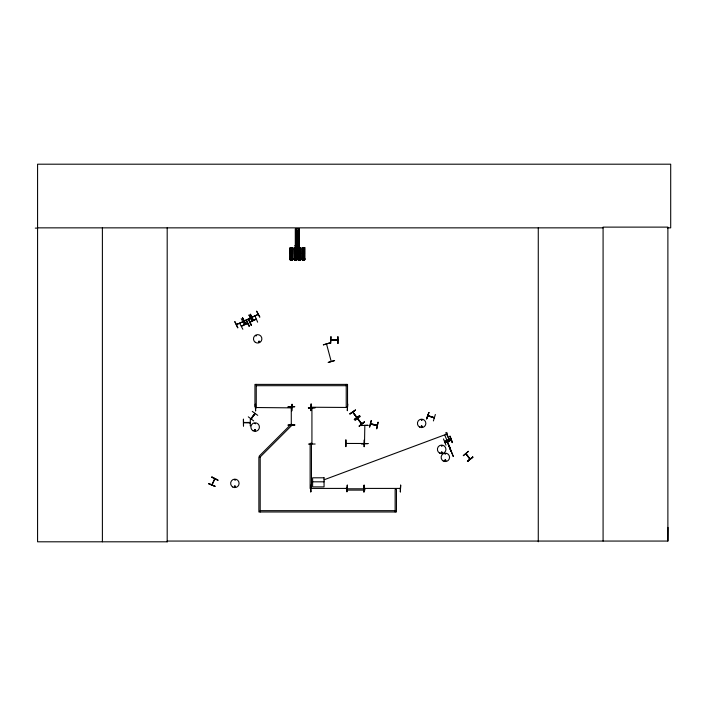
<?xml version="1.0" encoding="UTF-8"?>
<svg xmlns="http://www.w3.org/2000/svg" width="706" height="706" viewBox="0 0 706 706"><rect width="100%" height="100%" fill="white"/><g stroke="black" fill="none" stroke-linecap="round" stroke-linejoin="round"><path stroke-width="1.06" d="M667.399 227.853L670.7 227.853L670.7 164.198L37.577 164.198L37.577 541.802L167.287 541.802L167.198 541.061L667.885 541.061L667.982 527.408M244.25 320.798L250.339 318.221M247.471 323.507L241.523 326.322M251.936 317.118L258.061 314.444M256.084 319.35L250.251 322.139M331.202 361.454L326.534 344.007M311.593 408.518L311.928 407.927L311.928 443.889M234.41 486.513C236.298 485.41 233.889 488.014 234.869 486.116M235.222 479.956L234.613 479.603L235.107 480.098M235.46 486.672C234.489 484.148 233.845 488.711 235.522 486.513M254.495 430.219C256.199 428.251 255.51 432.169 254.566 430.378M255.475 423.653L254.831 423.379L255.44 423.732M254.707 430.104C255.519 431.754 255.713 428.957 254.804 430.025M421.014 426.362C423.123 428.957 421.844 424.597 421.341 426M421.967 419.964L421.27 419.876L421.967 419.788M422.082 426.645C421.129 425.109 421.35 427.695 421.923 426.812M441.991 445.936C440.915 444.621 441.93 447.277 441.832 445.557M441.215 452.502C442.424 451.125 441.877 453.879 441.276 452.608M444.992 453.852L445.715 453.755L445.036 453.932M255.801 335.65L256.534 335.615L255.837 335.844M259.473 341.836C258.82 340.151 258.387 342.904 259.376 341.916M259.614 341.889C258.564 339.277 258.237 343.998 259.64 341.572M356.645 417.467L356.389 417.078M361.843 423.732L361.498 423.318M465.881 453.896L466.507 454.161M470.072 458.9L466.145 453.693M242.696 321.883L236.475 324.522L242.661 321.821M250.365 318.159L244.382 321.036M371.365 424.085C367.597 423.291 380.252 426.592 376.36 425.365M377.119 425.559C361.084 422.267 379.29 425.074 376.554 425.541M364.517 443.244L364.825 425.524M369.45 426.98L371.188 420.458M369.723 427.051L371.427 420.52M426.574 418.808L428.921 412.472L426.548 418.799M426.812 418.879L428.877 412.454M433.572 417.661L434.384 417.599M435.355 414.484L433.387 420.944M291.287 424.677L291.278 407.274M442.23 452.828C441.753 450.269 440.385 454.011 442.097 452.934M297.473 246.191L296.97 246.12L297.508 246.147M357.571 418.676L361.587 424.015M465.907 453.879L469.922 459.129L465.845 453.746M470.108 458.988L469.649 458.388M208.764 483.822L215.048 486.302L208.773 483.795M211.853 484.81L214.606 478.827M212.179 484.828L214.977 478.836M243.499 422.497L244.25 422.488L243.499 422.735M255.581 407.556L256.331 407.556L255.607 407.83M311.178 407.23L347.308 407.459L346.699 407.503M346.902 488.676L346.196 488.684M400.302 488.676L399.587 488.684M251.115 418.843L255.104 413.504L251.248 418.817M248.291 416.831L253.683 420.891M252.271 411.386L257.725 415.349M250.965 418.693L254.901 413.301M255.042 413.495L251.221 418.799M421.932 420.044L421.641 419.691M445.009 460.303C446.827 459.632 444.542 462.059 445.124 460.109M291.569 407.865L255.722 407.521M250.251 422.691L243.641 422.462M256.331 407.786L255.722 407.83M250.242 422.453L249.5 422.691L250.189 422.638M250.153 422.717L243.641 422.762M311.928 407.459L311.249 407.23M310.799 488.411L311.549 488.402L310.799 488.64M364.19 488.411L400.32 488.411M399.57 488.411L400.249 488.702L399.658 488.384M337.733 340.292L331.052 339.983L331.644 340.239M337.053 339.983L337.733 339.983M370.694 423.697L371.347 423.865M448.231 440.959L447.975 440.332L447.798 441.144M427.951 415.578L428.595 415.781M241.478 325.969L247.409 323.207M258.114 314.47L252.183 317.294M349.911 413.848L355.497 410.054L349.894 413.822M350.061 414.051L355.471 410.018M359.628 415.507L354.191 419.505L359.778 415.71M354.977 420.547L360.334 416.443M357.995 419.267L357.836 418.499L361.79 423.768M359.107 426.009L364.464 421.897M468.422 451.363L463.251 455.705L468.405 451.337M467.381 461.168L472.755 457.091M467.531 461.362L472.905 457.294M434.252 417.793L427.88 415.843L434.296 417.89M234.727 321.751L237.675 327.822M242.502 318.027L245.759 323.948M253.445 320.259L250.198 314.338L253.136 320.409M256.622 311.267L259.843 317.197L256.702 311.222M249.968 321.892L256.004 319.024M248.6 319.024L251.177 325.272L248.291 319.174M364.067 443.492L346.09 443.456M445.054 459.977C447.851 460.771 443.015 461.406 445.512 459.915M445.424 433.052L446.986 432.407M447.56 433.793L324.054 479.806M443.492 438.938L445.98 445.212M449.095 439.238L446.598 434.19M444.498 441.365L450.728 438.788M444.621 441.665L450.843 439.053M444.921 442.406L451.16 439.829M444.939 442.441L451.178 439.873M445.062 442.75L451.293 440.147M259.217 342.048L258.74 341.951M323.374 344.81L329.852 342.913L323.383 344.863M334.591 360.581L328.113 362.487L334.573 360.537M346.699 407.194L347.167 407.194M337.592 340.283L330.982 340.213M297.067 246.165L297.032 246.888M303.518 259.155L303.342 259.729M352.903 412.013L353.3 412.48M345.878 439.935L345.896 446.686L345.896 439.935M255.219 404.3L255.607 411.051L255.528 404.3M311.161 403.973L310.861 410.724L311.064 403.973M292.063 404.3L291.728 411.051L292.028 404.3M347.661 403.964L347.326 410.715L347.634 403.964M255.651 407.556L256.19 407.521M308.407 407.839L315.15 407.839M243.482 419.24L243.517 425.992M243.57 422.497L250.109 422.417M250.268 425.947L250.321 419.196M315.15 444.012L308.407 444.1M310.737 485.154L310.816 491.897L310.419 488.049M364.261 488.411L364.94 488.402L364.278 488.667M399.64 488.411L400.223 488.384M363.837 491.905L364.172 485.154L363.864 491.905M288.066 406.885L294.817 406.718L288.066 406.93M288.074 425.18L294.817 424.994M288.074 425.038L294.817 424.968M368.029 425.321L361.287 425.515L368.029 425.312M35.3 228.117L37.577 228.109M37.577 227.853L603.083 227.853M295.558 230.721L298.929 230.721M295.558 231.956L298.929 231.956M295.558 233.81L298.929 233.81M295.549 235.46L298.929 235.46M295.549 237.313L298.929 237.313M295.558 245.273L298.929 245.273M294.993 245.794L299.494 245.794M294.993 245.935L299.494 245.935M300.659 247.7L298.064 247.709L298.064 259.896L300.659 259.887L300.65 247.7M290.272 248.944L292.522 248.944M294.393 248.944L296.644 248.944M298.241 248.944L300.491 248.944M302.362 248.944L304.613 248.944M290.272 249.774L292.522 249.774M294.393 249.774L296.644 249.774M298.241 249.774L300.491 249.774M302.362 249.774L304.613 249.774M290.272 251.009L292.522 251.009M294.393 251.009L296.644 251.009M298.241 251.009L300.491 251.009M302.362 251.009L304.613 251.009M290.272 252.113L292.522 252.113M294.393 252.113L296.644 252.113M298.232 252.113L300.482 252.113M302.353 252.113L304.604 252.113M290.272 253.348L292.522 253.348M294.393 253.348L296.644 253.348M298.232 253.348L300.482 253.348M302.353 253.348L304.604 253.348M290.272 258.652L292.522 258.652M294.393 258.652L296.644 258.652M298.241 258.652L300.491 258.652M302.362 258.652L304.613 258.652M289.892 259.005L292.893 259.005M294.023 259.005L297.023 259.005M297.861 259.005L300.862 259.005M301.983 259.005L304.983 259.005M289.892 259.093L292.893 259.093M294.023 259.093L297.023 259.093M297.861 259.093L300.862 259.093M301.983 259.093L304.983 259.093M290.095 259.896L292.699 259.887L292.69 247.7L290.095 247.709L290.104 259.896L290.272 247.709M337.733 336.727L337.83 343.469M331.052 339.983L337.592 339.948M256.26 385.697L346.231 385.697M312.617 481.81L324.054 481.81M311.443 488.331L310.137 488.331L310.137 443.342L311.443 443.342L311.478 488.402L310.869 488.411L346.92 488.411M260.196 510.667L395.139 510.667M353.018 412.11L356.989 417.361M370.835 423.697L377.225 425.4M428.092 415.587L434.305 417.546M211.782 477.265L217.889 480.133M208.905 483.522L215.048 486.319M361.507 423.9L357.633 418.72M254.99 315.961L257.637 322.174M250.489 314.196L253.366 320.303M252.183 320.868L248.927 314.947L251.883 321.009M248.441 319.05L251.468 325.131M246.447 320.003L249.315 326.163L246.059 320.242L249.059 326.287M242.758 317.903L245.714 323.966M242.529 318.009L245.37 324.178M244.408 324.592L241.24 318.635M242.855 329.261L239.643 323.313M234.983 321.627L237.896 327.716M449.819 436.326L452.387 442.565M446.951 434.04L449.643 440.818M448.831 439.344L449.466 440.888M448.098 440.279L448.389 440.976M447.842 440.385L448.125 441.082M447.666 440.456L447.957 441.153M447.41 440.562L447.692 441.259M444.824 435.205L449.863 447.419M311.628 443.897L311.655 443.359M364.075 485.154L364.12 491.897M311.893 443.35L311.893 443.959M310.702 488.04L310.719 491.897M243.385 419.24L243.473 425.992M667.885 541.061L667.885 227.12L603.083 227.12L603.083 541.061M538.272 227.853L538.272 541.802M395.139 511.982L395.139 489.487L396.454 489.487L396.454 511.982L258.881 511.982L258.881 456.976L260.196 456.976L292.002 425.171L291.075 424.244L259.27 456.05L260.196 456.976L260.196 511.982M346.231 384.391L346.231 406.877L347.537 406.877L347.537 384.391L254.954 384.391L254.954 406.877L256.26 406.877L256.26 384.391M338.077 336.727L338.077 343.469M304.604 247.7L304.613 259.887M304.445 247.7L304.436 259.887M304.348 259.887L304.295 247.7L304.171 259.887M304.004 247.7L303.995 259.887M303.827 259.887L303.139 259.887M302.98 247.709L302.962 259.896L302.821 247.709M302.68 247.709L302.777 259.896M302.539 247.709L302.627 259.896M302.362 259.896L302.362 247.709L302.239 259.896M300.482 247.7L300.491 259.887M300.306 247.7L300.315 259.887M300.174 247.7L300.218 259.887M300.05 247.7L300.068 259.887M299.873 247.7L299.882 259.887M299.706 259.887L299.017 259.887M299.115 228.85L299.115 247.126M298.894 228.85L298.929 247.126M298.85 247.709L298.841 259.896M298.744 228.85L298.682 247.126M298.673 247.709L298.7 259.896M298.664 228.85L298.664 247.126M298.656 259.896L298.559 247.709L298.514 259.896M298.453 228.85L298.523 247.126M298.267 228.85L298.241 247.126M298.364 247.709L298.259 259.896M298.091 244.973L298.091 231.003L298.011 244.973M298.214 247.709L298.117 259.896M297.755 247.126L296.732 247.126M296.644 247.7L296.644 259.887M296.485 231.012L296.485 244.991M296.476 247.7L296.467 259.887M296.467 231.012L296.396 244.991M296.37 247.7L296.326 259.887M296.246 228.868L296.211 247.144M296.229 247.7L296.202 259.887M296.035 228.868L296.035 247.144M296.026 247.7L296.088 259.887M295.955 228.868L295.964 247.144M295.823 228.868L295.805 247.144M295.867 259.887L295.179 259.887M295.593 228.868L295.593 247.144M295.558 228.868L295.523 247.144M295.002 247.709L294.711 259.896M294.667 247.709L294.561 259.896L294.42 247.709M294.278 247.709L294.393 259.896M292.522 247.7L292.522 259.887M292.399 259.887L292.355 247.7L292.346 259.887M292.107 247.7L292.081 259.887M291.957 259.887L291.913 247.7L291.905 259.887M291.737 259.887L291.048 259.887M290.89 247.709L290.89 259.896L290.731 247.709M290.687 247.709L290.59 259.896L290.448 247.709M290.298 247.709L290.395 259.896M167.19 227.853L167.19 541.802M102.388 227.853L102.388 541.802M290.907 252.598C291.525 254.513 292.399 251.248 290.907 252.598M296.511 236.192C297.429 239.06 298.744 234.171 296.511 236.192M295.037 252.598C295.646 254.513 296.52 251.248 295.037 252.598M298.876 252.598C299.485 254.513 300.359 251.248 298.876 252.598M302.998 252.598C303.615 254.513 304.48 251.248 302.998 252.598M352.762 412.216L356.733 417.59L352.771 412.295M378.089 422.259L376.704 428.877L378.045 422.25M211.897 477.009L217.872 480.168L211.897 477.009M346.214 488.358L346.849 488.64L346.214 488.358M364.428 421.861L359.275 426.23L364.428 421.861M472.729 457.056L467.548 461.389L472.702 457.02M450.075 436.22L452.308 442.6L450.075 436.22M447.013 440.915L450.949 451.249L446.951 440.941M449.157 446.024L453.243 456.394L449.157 446.024M364.314 439.926L364.146 446.677L364.314 439.926M315.15 407.512L308.407 407.927L315.15 407.512M347.273 485.146L346.946 491.897L347.246 485.146M400.673 485.146L400.337 491.897L400.673 485.146M368.038 443.606L361.287 443.765L368.038 443.562M299.194 228.85L295.293 228.868L295.311 247.144L299.194 247.126L299.194 228.85M296.82 247.7L294.217 247.709L294.217 259.896L296.82 259.887L296.811 247.7M304.789 247.7L302.186 247.709L302.186 259.896L304.789 259.887L304.789 247.7M330.982 336.727L330.611 343.469L330.938 336.727M324.054 477.803L312.617 477.803L312.617 486.893L324.054 486.893L324.054 477.803M364.834 488.79L346.84 488.79L346.84 490.105L364.834 490.105L364.834 488.79M255.298 342.313A4.21 4.21 0 0 0 261.873 339.162A4.21 4.21 0 0 0 255.863 335.041A4.21 4.21 0 0 0 255.298 342.313M232.759 487.016A4.218 4.218 0 0 0 239.087 483.363A4.218 4.218 0 0 0 232.759 479.709A4.218 4.218 0 0 0 232.759 487.016M443.244 461A4.218 4.218 0 0 0 449.572 457.347A4.218 4.218 0 0 0 443.244 453.702A4.218 4.218 0 0 0 443.244 461M439.538 453.049A4.271 4.271 0 0 0 445.936 449.351A4.271 4.271 0 0 0 439.538 445.654A4.271 4.271 0 0 0 439.538 453.049M419.532 427.024A4.218 4.218 0 0 0 425.859 423.379A4.218 4.218 0 0 0 419.532 419.726A4.218 4.218 0 0 0 419.532 427.024M253.022 430.766A4.271 4.271 0 0 0 259.42 427.068A4.271 4.271 0 0 0 253.022 423.371A4.271 4.271 0 0 0 253.022 430.766"/></g></svg>
